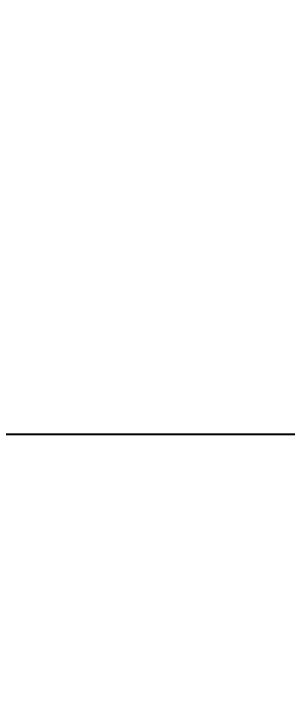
# Model space of a CAD drawing. Header units: millimetres. Extents: x 0 to 1188, y 0 to 841.
# Drawn here: x 198.03 to 209.14, y 48.13 to 75.56 of the extents above; entities that cross this region are included whole.
import ezdxf

# ---------------------------------------------------------------- set-up
doc = ezdxf.new("R2010")
doc.units = ezdxf.units.MM
doc.styles.add('SLDTEXTSTYLE3', font='ARIALN.TTF', dxfattribs={"width": 0.87})
doc.dimstyles.new('SLDDIMSTYLE2', dxfattribs={"dimtxt": 3.5, "dimasz": 6, "dimexe": 0, "dimexo": 0.0625, "dimgap": 0.875, "dimtad": 1, "dimrnd": 1e-09, "dimzin": 12, "dimdsep": 46, "dimtxsty": 'SLDTEXTSTYLE3', "dimsah": 1, "dimcen": 0.09, "dimadec": 0, "dimazin": 3, "dimtfac": 1, "dimtofl": 0, "dimtmove": 0, "dimatfit": 3, "dimfxl": 0, "dimfrac": 2, "dimtolj": 1, "dimtzin": 12, "dimarcsym": 0})
doc.dimstyles.new('SLDDIMSTYLE3', dxfattribs={"dimtxt": 3.5, "dimasz": 6, "dimexe": 0, "dimexo": 0.0625, "dimgap": 0.875, "dimtad": 1, "dimrnd": 1e-09, "dimzin": 12, "dimdsep": 46, "dimtxsty": 'SLDTEXTSTYLE3', "dimsah": 1, "dimcen": 0.09, "dimadec": 0, "dimazin": 3, "dimtfac": 1, "dimtmove": 0, "dimatfit": 0, "dimfxl": 0, "dimfrac": 2, "dimtolj": 1, "dimtzin": 12, "dimarcsym": 0})

# ---------------------------------------------------------------- blocks, each defined once
blk = doc.blocks.new('_D_58')
for p, q in [((208.9329877512197, 80.5304102797659), (192.4714611112842, 80.53041027976597)), ((193.4714611112842, 80.53041027976597), (193.4714611112841, 58.53024951688466)), ((210.1711823157011, 58.53024951688459), (192.4714611112841, 58.53024951688467))]:
    blk.add_line(p, q)
for points in [[(193.4714611112842, 80.53041027976597), (192.5714611112842, 74.53041027976597), (194.3714611112842, 74.53041027976597)], [(193.4714611112841, 58.53024951688466), (194.3714611112841, 64.53024951688465), (192.5714611112841, 64.53024951688465)]]:
    blk.add_solid(points)
at = {"insert": (188.9597239056669, 66.79768020400451), "char_height": 3.5, "attachment_point": 1, "rotation": 90.0000000000002, "style": 'SLDTEXTSTYLE3'}
blk.add_mtext('22', dxfattribs=at)
blk = doc.blocks.new('_D_62')
for p, q in [((211.4714861112844, 79.53041027976505), (211.4714861112844, 31.02946081436197)), ((228.1714861112843, 79.53041027976649), (228.1714861112843, 31.02946081436197)), ((211.4714861112844, 32.02946081436197), (199.4714861112844, 32.02946081436197)), ((211.4714861112844, 32.02946081436197), (228.1714861112843, 32.02946081436197)), ((228.1714861112843, 32.02946081436197), (240.1714861112843, 32.02946081436197))]:
    blk.add_line(p, q)
for points in [[(211.4714861112844, 32.02946081436197), (205.4714861112844, 32.92946081436199), (205.4714861112844, 31.12946081436199)], [(228.1714861112843, 32.02946081436197), (234.1714861112843, 31.12946081436195), (234.1714861112843, 32.92946081436195)]]:
    blk.add_solid(points)
at = {"insert": (214.6268252738869, 36.54119801997905), "char_height": 3.5, "attachment_point": 1, "style": 'SLDTEXTSTYLE3'}
blk.add_mtext('16,70', dxfattribs=at)

msp = doc.modelspace()

# ---------------------------------------------------------------- dimensions: what is measured, and where the dimension line sits
dim = msp.add_linear_dim(base=(193.4714611112841, 58.53024951688465), p1=(209.9329877512197, 80.5304102797659), p2=(211.1711823157011, 58.53024951688458), angle=90.0000000000002, dimstyle='SLDDIMSTYLE2')
dim.commit()
dim.dimension.update_dxf_attribs({"geometry": '_D_58', "text_midpoint": (193.4714611112841, 68.98866392493473), "dimtype": 160})
dim = msp.add_linear_dim(base=(228.1714861112843, 32.02946081436514), p1=(211.4714861112844, 80.53041027976505), p2=(228.1714861112843, 80.53041027976649), dimstyle='SLDDIMSTYLE3')
dim.commit()
dim.dimension.update_dxf_attribs({"geometry": '_D_62', "text_midpoint": (219.5591182971425, 32.02946081436514), "dimtype": 160})

doc.saveas('drawing.dxf')
